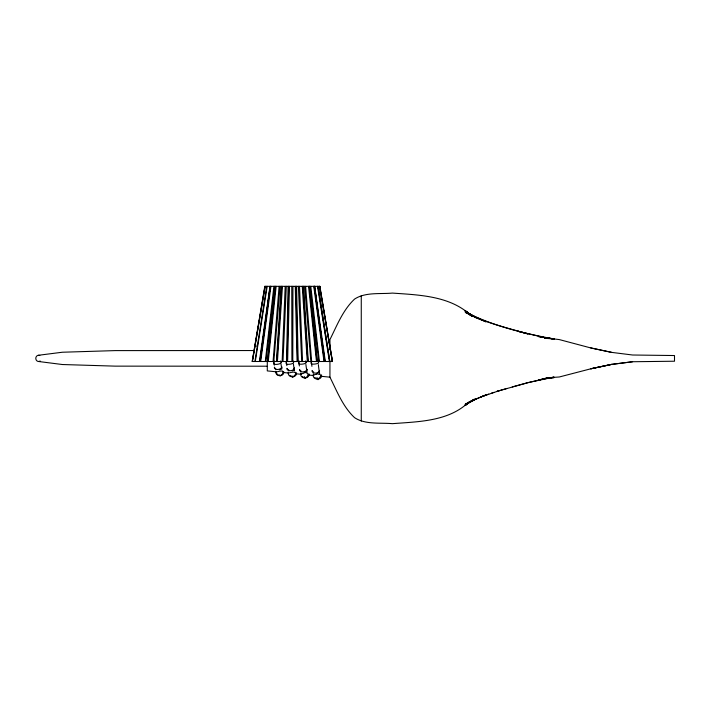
<?xml version="1.0" encoding="UTF-8"?>
<svg xmlns="http://www.w3.org/2000/svg" width="710" height="710" viewBox="0 0 710 710"><rect width="100%" height="100%" fill="white"/><g stroke="black" fill="none" stroke-linecap="round" stroke-linejoin="round"><path stroke-width="1.06" d="M292.786 361.505L292.928 286.334M286.547 361.505L288.091 286.334M287.062 361.505L288.721 286.334M287.621 361.505L289.431 286.334M282.145 361.505L285.189 286.334M282.988 361.505L286.308 286.334M276.412 361.505L281.204 286.334M276.847 361.505L281.719 286.334M277.415 361.505L282.447 286.334M273.066 361.505L279.092 286.334M273.82 361.505L280.095 286.334M267.368 361.505L275.072 286.334M267.688 361.505L275.436 286.334M268.22 361.505L276.146 286.334M265.3 361.505L273.9 286.334M265.922 361.505L274.717 286.334M260.02 361.505L270.12 286.334M260.215 361.505L270.306 286.334M260.677 361.505L270.945 286.334M259.381 361.505L269.969 286.334M265.185 323.92L259.816 361.505L252.29 361.505L264.999 286.334M265.318 322.979L265.851 319.225M265.984 318.284L267.865 305.123M268.265 302.309L268.531 300.428M269.205 295.733L269.472 293.851M269.871 291.029L270.146 289.147M254.925 361.505L266.685 286.334M255.289 361.505L267.2 286.334M256.993 346.471L257.304 344.598M252.183 361.505L264.803 286.334L319.846 286.334M252.432 361.505L265.167 286.334M470.961 401.141L486.146 394.822L475.709 399.197L465.272 404.904L473.969 399.331L465.272 405.126L466.878 403.83C446.776 421.536 417.702 421.687 392.399 423.666C379.974 422.539 365.526 424.802 354.609 417.702C342.877 406.715 336.984 391.228 329.937 377.17L329.937 361.798M466.878 403.839L465.272 405.277L470.091 401.416M468.751 402.384L465.272 405.126L470.49 401.283M466.142 404.043L468.751 402.259M465.272 404.638L475.709 398.816L473.81 399.668M488.755 394.112L480.927 396.917L499.192 390.704L527.929 382.699L548.848 377.702L559.311 376.983L590.711 368.827L611.647 364.39L632.601 361.736L674.5 361.221L674.5 355.541L632.601 355.009L611.647 352.382L590.711 347.918L559.311 339.584L545.706 337.96L547.8 338.386L517.475 331.171L527.929 333.94C506.78 327.674 484.859 322.793 465.272 312.356L486.146 321.861L475.709 317.681L465.272 311.45L471.36 315.639M491.364 393.225L493.974 392.364M499.192 390.713L496.583 391.521L507.029 388.423M512.256 386.923L527.929 382.619L554.075 377.09L538.384 380.001L548.848 377.702L554.075 377.507L544.659 378.501L554.075 377.64M611.647 364.39L590.711 368.801L611.647 364.372L632.601 361.754M38.633 355.248L62.365 352.231L115.153 350.607L254.491 350.545M260.135 361.505L324.568 361.505M266.818 366.209L115.153 366.138L62.365 364.523L38.633 361.505M554.075 338.723L545.706 337.96M276.039 371.783L267.288 370.904L267.288 361.115M283.601 372.537L288.579 373.034M296.123 373.788L301.111 374.285M308.646 375.04L313.642 375.546M321.177 376.291L329.937 377.17M543.62 337.552L538.384 336.522L554.075 339.016C524.033 333.434 493.61 326.201 466.222 312.302L474.759 316.775M590.711 347.918L611.647 352.364M475.709 317.272L465.272 311.228L473.1 316.438L465.272 310.945L471.36 315.684M471.36 315.488L465.272 311.086L471.36 315.888M472.496 316.5L465.272 310.723L470.89 315.506M470.89 315.409C450.06 295.839 419.299 294.978 392.399 293.088C379.974 294.215 365.526 291.952 354.609 299.052C342.877 310.039 336.984 325.526 329.937 339.584L329.937 349.746M319.704 286.334L332.413 361.505L324.94 361.505L317.778 311.708M319.536 286.334L332.28 361.505M319.899 286.334L332.52 361.505M317.503 286.334L329.413 361.505M314.157 286.334L314.557 289.147M314.832 291.029L315.231 293.851M315.63 296.665L316.039 299.487M316.305 301.368L316.837 305.123M316.971 306.063L317.512 309.826M314.734 286.334L325.322 361.505M313.767 286.334L324.026 361.505M314.583 286.334L324.683 361.505M314.397 286.334L324.488 361.505M309.986 286.334L318.781 361.505M310.802 286.334L319.402 361.505M308.557 286.334L316.483 361.505M309.631 286.334L317.334 361.505M309.267 286.334L317.015 361.505M304.608 286.334L310.882 361.505M305.611 286.334L311.637 361.505M302.256 286.334L307.288 361.505M303.498 286.334L308.291 361.505M302.984 286.334L307.856 361.505M298.395 286.334L301.714 361.505M299.514 286.334L302.558 361.505M295.271 286.334L297.082 361.505M295.981 286.334L297.641 361.505M296.611 286.334L298.156 361.505M291.774 286.334L291.916 361.505M361.266 295.68L361.266 421.057M40.168 361.008A3.133 2.84 -90 0 1 35.793 358.603A3.133 2.84 -90 0 1 39.813 355.524M319.686 373.806A17.927 1.269 85 0 1 318.346 364.603M318.799 372.315A3.701 2.52 24.6 0 0 319.491 370.46A3.763 2.574 -9 0 1 315.444 373.132A3.763 2.574 -9 0 1 312.107 370.567A3.736 2.05 6.9 0 0 313.705 372.067M317.973 360.955A3.719 3.612 41.8 0 1 318.613 362.757M318.541 362.757A3.763 0.976 -6.8 0 1 314.45 364.088A3.763 0.976 -6.8 0 1 311.113 363.387A3.728 3.559 -24 0 1 311.761 361.053M311.921 366.351A17.191 0.612 83.6 0 1 311.299 361.372M318.905 372.377A3.754 2.494 15.5 0 1 317.894 372.936M307.093 372.244A16.694 1.234 84.6 0 1 305.886 364.434M306.906 369.289A3.692 2.556 26.2 0 1 306.241 371.188M306.96 369.298A3.763 2.512 -9.5 0 1 302.877 371.942A3.763 2.512 -9.5 0 1 299.54 369.466A3.728 2.068 6.9 0 0 300.942 370.877M305.486 360.946A3.719 3.594 40.4 0 1 306.134 362.73M306.054 362.739A3.763 1.047 -7.4 0 1 301.972 364.168A3.763 1.047 -7.4 0 1 298.635 363.413A3.719 3.523 -25.2 0 1 299.274 361.088M299.38 365.978A15.957 0.657 83.1 0 1 298.786 361.567M306.356 371.25A3.754 2.538 16.6 0 1 304.288 372.031M294.49 370.629A15.46 1.189 84 0 1 293.434 364.239M294.322 368.099A3.674 2.591 28.1 0 1 293.683 370.052M294.375 368.108A3.763 2.432 -10 0 1 290.292 370.726A3.763 2.432 -10 0 1 286.964 368.366A3.728 2.086 6.9 0 0 288.846 369.981M293.017 360.964A3.71 3.568 39.1 0 1 293.656 362.703M293.567 362.712A3.763 1.136 -8.1 0 1 289.494 364.265A3.763 1.136 -8.1 0 1 286.157 363.431A3.728 3.488 -26.3 0 1 286.813 361.15M286.84 365.597A14.732 0.701 82.6 0 1 286.281 361.807M293.798 370.123A3.745 2.591 18 0 1 292.289 370.877M281.861 368.934A14.227 1.136 83.3 0 1 281 363.999M281.719 366.892A3.656 2.627 30.5 0 1 281.107 368.907M281.772 366.892A3.763 2.334 -10.7 0 1 277.699 369.484A3.763 2.334 -10.7 0 1 274.38 367.265M280.565 360.982A3.701 3.523 37.9 0 1 281.187 362.677M281.098 362.686A3.763 1.242 -8.9 0 1 277.024 364.372A3.763 1.242 -8.9 0 1 273.696 363.458A3.719 3.435 -27.3 0 1 274.397 361.133M274.291 365.18A13.508 0.763 82 0 1 273.776 362.091M280.983 369.182A3.728 2.583 16.3 0 1 279.527 369.821M275.844 368.978A3.728 2.583 16.3 0 1 274.477 367.265M305.566 378.412A20.226 2.405 88.5 0 1 304.457 376.611M300.712 373.93A3.763 3.621 -27.1 0 0 304.049 377.835A3.763 3.621 -27.1 0 0 308.131 374.445A3.728 1.66 6.4 0 0 304.315 372.395M302.575 376.655A3.763 3.639 29.3 0 0 309.054 374.738A3.692 0.808 18.9 0 0 308.921 374.498M309.036 373.886A16.898 1.979 -89 0 1 308.122 374.978M301.404 374.241A16.161 1.97 88.4 0 1 300.738 372.954M301.333 373.948A3.728 0.843 -7.9 0 1 304.102 373.211M292.973 377.161A19.001 2.449 88.5 0 1 291.97 375.785M288.233 372.786A3.763 3.639 -31.6 0 0 291.57 376.717A3.763 3.639 -31.6 0 0 295.653 373.309A3.71 1.109 10.4 0 0 295.111 372.395M289.813 375.315A3.763 3.656 34.5 0 0 296.469 373.593A3.683 0.71 19.8 0 0 295.946 373.043M296.452 372.99A15.664 1.988 -89.1 0 1 295.635 373.726M288.606 372.794A14.928 1.979 88.5 0 1 288.251 372.093M289.405 372.874A3.728 0.754 -8.9 0 1 294.943 372.173M280.37 375.909A17.777 2.512 88.5 0 1 279.491 374.942M275.773 371.632A3.763 3.656 -37.6 0 0 279.101 375.599A3.763 3.656 -37.6 0 0 283.175 372.173A3.701 1.003 11.1 0 0 282.793 371.401M283.876 372.43A3.763 3.674 41.8 0 1 276.918 373.7M276.527 372.635A3.763 3.674 41.8 0 1 276.456 371.791M283.867 372.058A14.44 1.997 -89.3 0 1 283.166 372.484M276.314 371.774A13.703 1.997 88.6 0 1 275.782 371.206M277.299 371.747A3.719 0.639 -10.1 0 1 282.615 371.046M282.864 371.649A3.665 0.604 20.8 0 1 283.76 372.271M318.142 379.655A21.451 2.361 88.5 0 1 316.953 377.427M320.627 375.563A3.763 3.603 -23.7 0 1 316.536 378.936A3.763 3.603 -23.7 0 1 313.19 375.058M321.63 375.865A3.763 3.63 25.3 0 1 316.527 378.758M315.551 378.173A3.763 3.63 25.3 0 1 314.796 377.329M321.577 374.862A18.132 1.97 -88.9 0 1 320.609 376.22M319.873 374.489A3.719 1.242 9.7 0 1 320.671 375.572M313.678 375.084A17.395 1.953 88.4 0 1 313.225 373.779M313.651 375.075A3.728 0.923 -7 0 1 316.58 374.268M316.846 373.859A3.745 1.686 6.4 0 1 319.287 374.472M466.878 403.875L465.272 405.348L466.878 403.937M475.709 399.171L465.272 404.185L475.709 399.197M548.848 338.288L544.659 338.306L554.075 338.936L548.848 338.297M329.83 361.505L318.018 286.334L329.777 361.505"/></g></svg>
